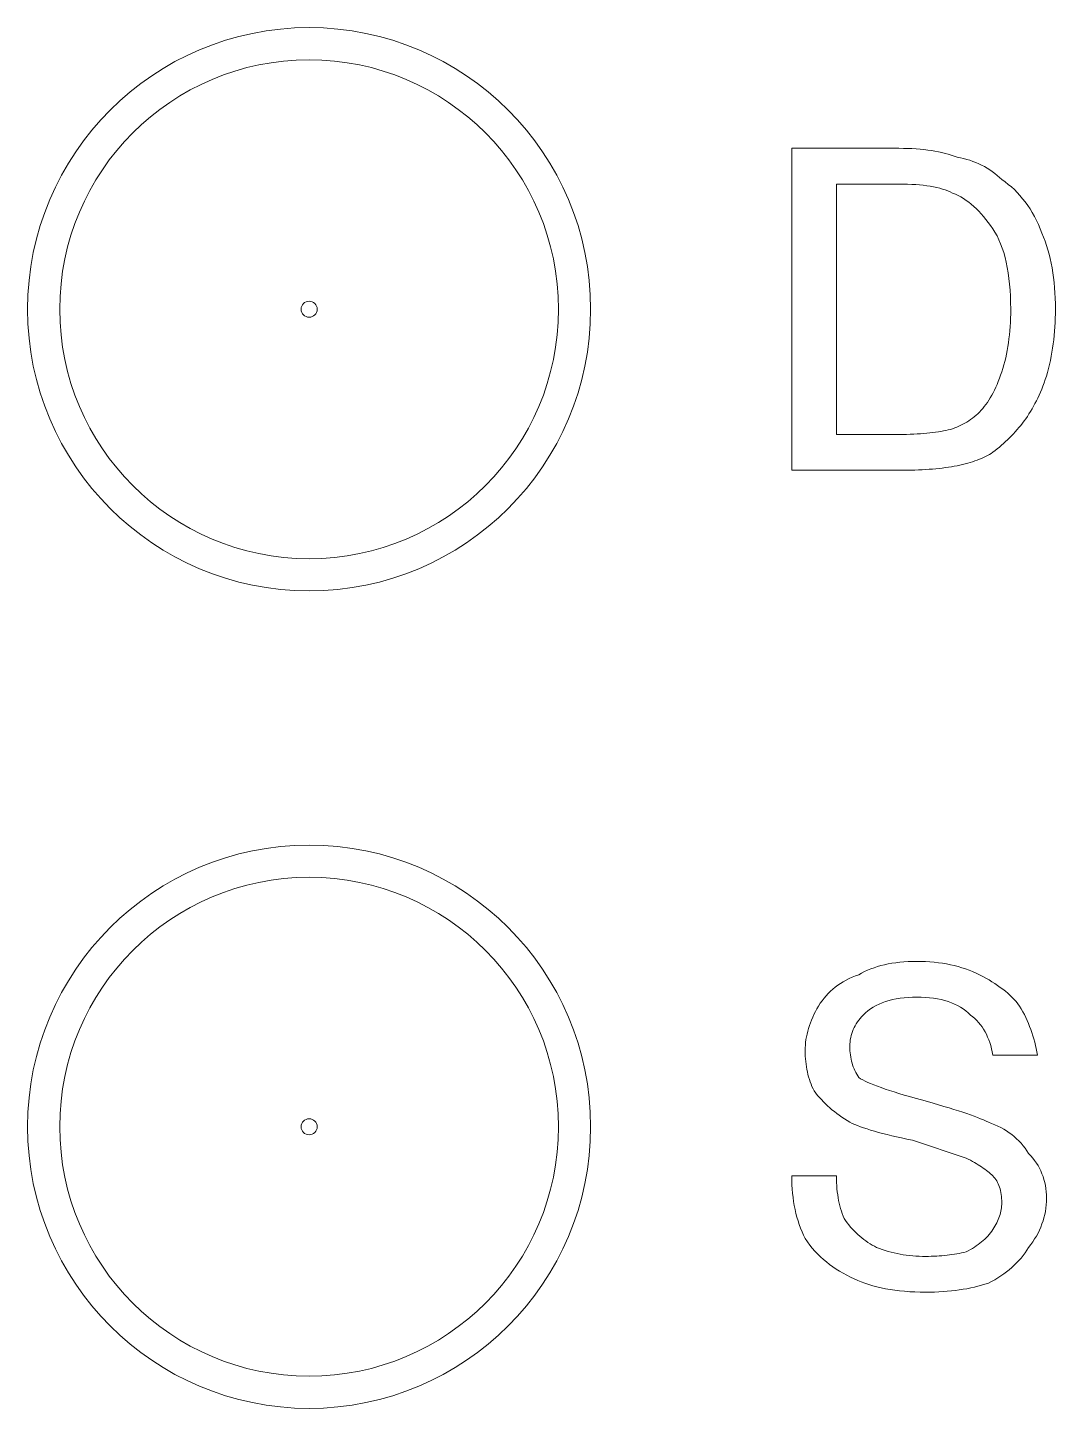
# Model space of a CAD drawing. Extents: x -194 to 239, y -574 to -265.
# Drawn here: x -101.894 to -99.873, y -315.146 to -312.433 of the extents above; entities that cross this region are included whole.
import ezdxf

# ---------------------------------------------------------------- set-up
doc = ezdxf.new("R2010")
doc.units = 0
doc.header["$LTSCALE"] = 0.5
doc.layers.add('TANGENT EDGES', color=7, linetype='CONTINUOUS', lineweight=0)
doc.layers.add('VISIBLE', color=7, linetype='CONTINUOUS', lineweight=0)

msp = doc.modelspace()

# ---------------------------------------------------------------- linework, layer by layer
at = {"layer": 'TANGENT EDGES', "color": 7, "lineweight": 5}
for centre in [(-101.34021, -312.98604), (-101.34021, -314.59259)]:
    msp.add_circle(centre, 0.01581, dxfattribs=at)
at = {"layer": 'VISIBLE', "color": 7, "lineweight": 5}
for p, q in [((-100.39146, -312.66978), (-100.18062, -312.66978)), ((-100.39146, -313.30229), (-100.39146, -312.66978)), ((-100.18062, -312.66978), (-100.17194, -312.66985)), ((-100.17194, -312.66985), (-100.16347, -312.67006)), ((-100.16347, -312.67006), (-100.1552, -312.6704)), ((-100.1552, -312.6704), (-100.14713, -312.67088)), ((-100.14713, -312.67088), (-100.13927, -312.6715)), ((-100.13927, -312.6715), (-100.13162, -312.67226)), ((-100.13162, -312.67226), (-100.12418, -312.67315)), ((-100.12418, -312.67315), (-100.11694, -312.67418)), ((-100.11694, -312.67418), (-100.1099, -312.67534)), ((-100.1099, -312.67534), (-100.10307, -312.67665)), ((-100.10307, -312.67665), (-100.09645, -312.67809)), ((-100.09645, -312.67809), (-100.09003, -312.67967)), ((-100.09003, -312.67967), (-100.08382, -312.68138)), ((-100.08382, -312.68138), (-100.07782, -312.68324)), ((-100.07782, -312.68324), (-100.07202, -312.68523)), ((-100.07202, -312.68523), (-100.06642, -312.68735)), ((-100.06642, -312.68735), (-100.0599, -312.68855)), ((-100.0599, -312.68855), (-100.05352, -312.68996)), ((-100.05352, -312.68996), (-100.04727, -312.69157)), ((-100.04727, -312.69157), (-100.04117, -312.69339)), ((-100.04117, -312.69339), (-100.0352, -312.69542)), ((-100.0352, -312.69542), (-100.02936, -312.69765)), ((-100.02936, -312.69765), (-100.02367, -312.70008)), ((-100.02367, -312.70008), (-100.01811, -312.70273)), ((-100.01811, -312.70273), (-100.01268, -312.70558)), ((-100.01268, -312.70558), (-100.0074, -312.70863)), ((-100.0074, -312.70863), (-100.00225, -312.71189)), ((-100.00225, -312.71189), (-99.99724, -312.71536)), ((-99.99724, -312.71536), (-99.99237, -312.71903)), ((-99.99237, -312.71903), (-99.98763, -312.7229)), ((-99.98763, -312.7229), (-99.98304, -312.72699)), ((-100.18062, -312.74006), (-100.30361, -312.74006)), ((-100.30361, -312.74006), (-100.30361, -313.23201)), ((-100.17198, -312.74013), (-100.18062, -312.74006)), ((-100.1636, -312.74034), (-100.17198, -312.74013)), ((-100.15551, -312.74068), (-100.1636, -312.74034)), ((-100.14768, -312.74116), (-100.15551, -312.74068)), ((-100.14013, -312.74178), (-100.14768, -312.74116)), ((-100.13286, -312.74253), (-100.14013, -312.74178)), ((-100.12586, -312.74343), (-100.13286, -312.74253)), ((-100.11913, -312.74445), (-100.12586, -312.74343)), ((-100.11268, -312.74562), (-100.11913, -312.74445)), ((-100.1065, -312.74693), (-100.11268, -312.74562)), ((-100.1006, -312.74837), (-100.1065, -312.74693)), ((-100.09497, -312.74995), (-100.1006, -312.74837)), ((-100.08962, -312.75166), (-100.09497, -312.74995)), ((-99.98304, -312.72699), (-99.97858, -312.73128)), ((-99.97858, -312.73128), (-99.97209, -312.73581)), ((-99.97209, -312.73581), (-99.96581, -312.74061)), ((-99.96581, -312.74061), (-99.95974, -312.74569)), ((-99.95974, -312.74569), (-99.95387, -312.75104)), ((-100.08454, -312.75351), (-100.08962, -312.75166)), ((-100.07974, -312.7555), (-100.08454, -312.75351)), ((-100.07521, -312.75763), (-100.07974, -312.7555)), ((-100.06975, -312.75997), (-100.07521, -312.75763)), ((-100.06436, -312.76257), (-100.06975, -312.75997)), ((-100.05905, -312.76546), (-100.06436, -312.76257)), ((-100.05379, -312.76861), (-100.05905, -312.76546)), ((-100.04861, -312.77204), (-100.05379, -312.76861)), ((-100.0435, -312.77575), (-100.04861, -312.77204)), ((-100.03846, -312.77973), (-100.0435, -312.77575)), ((-99.95387, -312.75104), (-99.94821, -312.75667)), ((-99.94821, -312.75667), (-99.94275, -312.76257)), ((-99.94275, -312.76257), (-99.9375, -312.76875)), ((-99.9375, -312.76875), (-99.93246, -312.7752)), ((-99.93246, -312.7752), (-99.92762, -312.78193)), ((-100.03348, -312.78399), (-100.03846, -312.77973)), ((-100.02857, -312.78852), (-100.03348, -312.78399)), ((-100.02373, -312.79332), (-100.02857, -312.78852)), ((-100.01896, -312.7984), (-100.02373, -312.79332)), ((-100.01426, -312.80375), (-100.01896, -312.7984)), ((-100.00963, -312.80938), (-100.01426, -312.80375)), ((-99.92762, -312.78193), (-99.92298, -312.78893)), ((-99.92298, -312.78893), (-99.91856, -312.7962)), ((-99.91856, -312.7962), (-99.91434, -312.80375)), ((-99.91434, -312.80375), (-99.91032, -312.81158)), ((-100.00507, -312.81528), (-100.00963, -312.80938)), ((-100.00057, -312.82146), (-100.00507, -312.81528)), ((-99.99614, -312.82791), (-100.00057, -312.82146)), ((-99.99189, -312.8347), (-99.99614, -312.82791)), ((-99.91032, -312.81158), (-99.90651, -312.81967)), ((-99.90651, -312.81967), (-99.90291, -312.82805)), ((-99.90291, -312.82805), (-99.89951, -312.83669)), ((-99.98791, -312.84191), (-99.99189, -312.8347)), ((-99.9842, -312.84953), (-99.98791, -312.84191)), ((-99.98077, -312.85756), (-99.9842, -312.84953)), ((-99.97761, -312.866), (-99.98077, -312.85756)), ((-99.89951, -312.83669), (-99.89632, -312.84448)), ((-99.89632, -312.84448), (-99.89334, -312.85248)), ((-99.89334, -312.85248), (-99.89056, -312.86068)), ((-99.97473, -312.87485), (-99.97761, -312.866)), ((-99.97212, -312.88412), (-99.97473, -312.87485)), ((-99.96979, -312.8938), (-99.97212, -312.88412)), ((-99.89056, -312.86068), (-99.88798, -312.86909)), ((-99.88798, -312.86909), (-99.88561, -312.8777)), ((-99.88561, -312.8777), (-99.88345, -312.88652)), ((-99.88345, -312.88652), (-99.8815, -312.89555)), ((-99.96773, -312.90388), (-99.96979, -312.8938)), ((-99.96595, -312.91439), (-99.96773, -312.90388)), ((-99.8815, -312.89555), (-99.87975, -312.90478)), ((-99.87975, -312.90478), (-99.8782, -312.91421)), ((-99.96444, -312.9253), (-99.96595, -312.91439)), ((-99.9632, -312.93662), (-99.96444, -312.9253)), ((-99.96224, -312.94836), (-99.9632, -312.93662)), ((-99.8782, -312.91421), (-99.87686, -312.92386)), ((-99.87686, -312.92386), (-99.87573, -312.9337)), ((-99.87573, -312.9337), (-99.87481, -312.94376)), ((-99.96155, -312.96051), (-99.96224, -312.94836)), ((-99.96114, -312.97306), (-99.96155, -312.96051)), ((-99.87481, -312.94376), (-99.87408, -312.95402)), ((-99.87408, -312.95402), (-99.87357, -312.96449)), ((-99.87357, -312.96449), (-99.87326, -312.97516)), ((-99.96128, -313.00333), (-99.96107, -312.99475)), ((-99.96101, -312.98604), (-99.96114, -312.97306)), ((-99.96107, -312.99475), (-99.96101, -312.98604)), ((-99.87323, -312.99479), (-99.87343, -313.00347)), ((-99.87326, -312.97516), (-99.87316, -312.98604)), ((-99.87316, -312.98604), (-99.87323, -312.99479)), ((-99.96272, -313.02824), (-99.9621, -313.02008)), ((-99.9621, -313.02008), (-99.96162, -313.01177)), ((-99.96162, -313.01177), (-99.96128, -313.00333)), ((-99.87426, -313.02063), (-99.87487, -313.0291)), ((-99.87378, -313.01208), (-99.87426, -313.02063)), ((-99.87343, -313.00347), (-99.87378, -313.01208)), ((-99.9654, -313.05192), (-99.96437, -313.04417)), ((-99.96437, -313.04417), (-99.96348, -313.03627)), ((-99.96348, -313.03627), (-99.96272, -313.02824)), ((-99.87652, -313.04585), (-99.87755, -313.05412)), ((-99.87563, -313.03751), (-99.87652, -313.04585)), ((-99.87487, -313.0291), (-99.87563, -313.03751)), ((-99.97089, -313.08157), (-99.96931, -313.07436)), ((-99.96931, -313.07436), (-99.96787, -313.06702)), ((-99.96787, -313.06702), (-99.96656, -313.05954)), ((-99.96656, -313.05954), (-99.9654, -313.05192)), ((-99.88002, -313.07045), (-99.88146, -313.07852)), ((-99.87872, -313.06232), (-99.88002, -313.07045)), ((-99.87755, -313.05412), (-99.87872, -313.06232)), ((-99.97858, -313.10902), (-99.97645, -313.10237)), ((-99.97645, -313.10237), (-99.97446, -313.09557)), ((-99.97446, -313.09557), (-99.9726, -313.08864)), ((-99.9726, -313.08864), (-99.97089, -313.08157)), ((-99.88661, -313.1023), (-99.8886, -313.11009)), ((-99.88476, -313.09444), (-99.88661, -313.1023)), ((-99.88304, -313.08651), (-99.88476, -313.09444)), ((-99.88146, -313.07852), (-99.88304, -313.08651)), ((-99.98791, -313.13373), (-99.98547, -313.12786)), ((-99.98547, -313.12786), (-99.9831, -313.12179)), ((-99.9831, -313.12179), (-99.98081, -313.11551)), ((-99.98081, -313.11551), (-99.97858, -313.10902)), ((-99.89526, -313.13071), (-99.89763, -313.13696)), ((-99.89296, -313.12433), (-99.89526, -313.13071)), ((-99.89073, -313.11781), (-99.89296, -313.12433)), ((-99.8886, -313.11009), (-99.89073, -313.11781)), ((-100.00112, -313.15998), (-99.99834, -313.15514)), ((-99.99834, -313.15514), (-99.99563, -313.1501)), ((-99.99563, -313.1501), (-99.99299, -313.14485)), ((-99.99299, -313.14485), (-99.99041, -313.13939)), ((-99.99041, -313.13939), (-99.98791, -313.13373)), ((-99.90514, -313.15487), (-99.90778, -313.16056)), ((-99.90257, -313.14903), (-99.90514, -313.15487)), ((-99.90006, -313.14306), (-99.90257, -313.14903)), ((-99.89763, -313.13696), (-99.90006, -313.14306)), ((-100.0225, -313.18809), (-100.01924, -313.18469)), ((-100.01924, -313.18469), (-100.01605, -313.18109)), ((-100.01605, -313.18109), (-100.01293, -313.17728)), ((-100.01293, -313.17728), (-100.00987, -313.17326)), ((-100.00987, -313.17326), (-100.00689, -313.16904)), ((-100.00689, -313.16904), (-100.00397, -313.16461)), ((-100.00397, -313.16461), (-100.00112, -313.15998)), ((-99.91904, -313.18198), (-99.92202, -313.18699)), ((-99.91612, -313.17683), (-99.91904, -313.18198)), ((-99.91327, -313.17155), (-99.91612, -313.17683)), ((-99.91049, -313.16612), (-99.91327, -313.17155)), ((-99.90778, -313.16056), (-99.91049, -313.16612)), ((-100.05887, -313.21417), (-100.05493, -313.21217)), ((-100.05493, -313.21217), (-100.05105, -313.21005)), ((-100.05105, -313.21005), (-100.04724, -313.20778)), ((-100.04724, -313.20778), (-100.0435, -313.20538)), ((-100.0435, -313.20538), (-100.03983, -313.20284)), ((-100.03983, -313.20284), (-100.03623, -313.20016)), ((-100.03623, -313.20016), (-100.03269, -313.19735)), ((-100.03269, -313.19735), (-100.02922, -313.1944)), ((-100.02922, -313.1944), (-100.02583, -313.19131)), ((-100.02583, -313.19131), (-100.0225, -313.18809)), ((-99.93798, -313.21001), (-99.94138, -313.2143)), ((-99.93465, -313.20566), (-99.93798, -313.21001)), ((-99.93139, -313.20119), (-99.93465, -313.20566)), ((-99.9282, -313.1966), (-99.93139, -313.20119)), ((-99.92508, -313.19186), (-99.9282, -313.1966)), ((-99.92202, -313.18699), (-99.92508, -313.19186)), ((-100.30361, -313.23201), (-100.18062, -313.23201)), ((-100.18062, -313.23201), (-100.17304, -313.23197)), ((-100.17304, -313.23197), (-100.16566, -313.23187)), ((-100.16566, -313.23187), (-100.15849, -313.2317)), ((-100.15849, -313.2317), (-100.15153, -313.23146)), ((-100.15153, -313.23146), (-100.14477, -313.23115)), ((-100.14477, -313.23115), (-100.13821, -313.23077)), ((-100.13821, -313.23077), (-100.13186, -313.23033)), ((-100.13186, -313.23033), (-100.12572, -313.22981)), ((-100.12572, -313.22981), (-100.11978, -313.22923)), ((-100.11978, -313.22923), (-100.11405, -313.22858)), ((-100.11405, -313.22858), (-100.10853, -313.22786)), ((-100.10853, -313.22786), (-100.10321, -313.22707)), ((-100.10321, -313.22707), (-100.0981, -313.22621)), ((-100.0981, -313.22621), (-100.09319, -313.22528)), ((-100.09319, -313.22528), (-100.08849, -313.22429)), ((-100.08849, -313.22429), (-100.08399, -313.22322)), ((-100.08399, -313.22322), (-100.07963, -313.22206)), ((-100.07963, -313.22206), (-100.07534, -313.22075)), ((-100.07534, -313.22075), (-100.07112, -313.21931)), ((-100.07112, -313.21931), (-100.06697, -313.21773)), ((-100.06697, -313.21773), (-100.06289, -313.21602)), ((-100.06289, -313.21602), (-100.05887, -313.21417)), ((-99.9632, -313.2386), (-99.96708, -313.24241)), ((-99.95939, -313.23472), (-99.9632, -313.2386)), ((-99.95565, -313.23077), (-99.95939, -313.23472)), ((-99.95198, -313.22676), (-99.95565, -313.23077)), ((-99.94838, -313.22268), (-99.95198, -313.22676)), ((-99.94484, -313.21852), (-99.94838, -313.22268)), ((-99.94138, -313.2143), (-99.94484, -313.21852)), ((-99.99179, -313.26382), (-99.99614, -313.26715)), ((-99.9875, -313.26042), (-99.99179, -313.26382)), ((-99.98328, -313.25696), (-99.9875, -313.26042)), ((-99.97912, -313.25342), (-99.98328, -313.25696)), ((-99.97504, -313.24982), (-99.97912, -313.25342)), ((-99.97103, -313.24615), (-99.97504, -313.24982)), ((-99.96708, -313.24241), (-99.97103, -313.24615)), ((-100.06642, -313.2935), (-100.07198, -313.29457)), ((-100.061, -313.29237), (-100.06642, -313.2935)), ((-100.05572, -313.29117), (-100.061, -313.29237)), ((-100.05057, -313.2899), (-100.05572, -313.29117)), ((-100.04556, -313.28856), (-100.05057, -313.2899)), ((-100.04069, -313.28715), (-100.04556, -313.28856)), ((-100.03595, -313.28568), (-100.04069, -313.28715)), ((-100.03135, -313.28413), (-100.03595, -313.28568)), ((-100.02689, -313.28252), (-100.03135, -313.28413)), ((-100.02257, -313.28084), (-100.02689, -313.28252)), ((-100.01838, -313.27909), (-100.02257, -313.28084)), ((-100.01433, -313.27727), (-100.01838, -313.27909)), ((-100.01042, -313.27538), (-100.01433, -313.27727)), ((-100.00665, -313.27343), (-100.01042, -313.27538)), ((-100.00301, -313.2714), (-100.00665, -313.27343)), ((-99.99951, -313.26931), (-100.00301, -313.2714)), ((-99.99614, -313.26715), (-99.99951, -313.26931)), ((-100.17184, -313.30229), (-100.39146, -313.30229)), ((-100.16422, -313.30225), (-100.17184, -313.30229)), ((-100.15674, -313.30215), (-100.16422, -313.30225)), ((-100.1494, -313.30198), (-100.15674, -313.30215)), ((-100.14219, -313.30174), (-100.1494, -313.30198)), ((-100.13512, -313.30143), (-100.14219, -313.30174)), ((-100.12819, -313.30105), (-100.13512, -313.30143)), ((-100.1214, -313.30061), (-100.12819, -313.30105)), ((-100.11474, -313.30009), (-100.1214, -313.30061)), ((-100.10822, -313.29951), (-100.11474, -313.30009)), ((-100.10184, -313.29886), (-100.10822, -313.29951)), ((-100.09559, -313.29814), (-100.10184, -313.29886)), ((-100.08948, -313.29735), (-100.09559, -313.29814)), ((-100.08351, -313.29649), (-100.08948, -313.29735)), ((-100.07768, -313.29556), (-100.08351, -313.29649)), ((-100.07198, -313.29457), (-100.07768, -313.29556)), ((-100.19449, -314.27126), (-100.18684, -314.27013)), ((-100.18684, -314.27013), (-100.17898, -314.2692)), ((-100.17898, -314.2692), (-100.17091, -314.26848)), ((-100.17091, -314.26848), (-100.16264, -314.26797)), ((-100.16264, -314.26797), (-100.15417, -314.26766)), ((-100.15417, -314.26766), (-100.14549, -314.26756)), ((-100.14549, -314.26756), (-100.13677, -314.26766)), ((-100.13677, -314.26766), (-100.12819, -314.26797)), ((-100.12819, -314.26797), (-100.11975, -314.26848)), ((-100.11975, -314.26848), (-100.11144, -314.2692)), ((-100.11144, -314.2692), (-100.10328, -314.27013)), ((-100.10328, -314.27013), (-100.09525, -314.27126)), ((-100.27245, -314.29872), (-100.26617, -314.29621)), ((-100.26617, -314.29621), (-100.25969, -314.29391)), ((-100.25969, -314.29391), (-100.25409, -314.29072)), ((-100.25409, -314.29072), (-100.2483, -314.28774)), ((-100.2483, -314.28774), (-100.24229, -314.28496)), ((-100.24229, -314.28496), (-100.23608, -314.28238)), ((-100.23608, -314.28238), (-100.22966, -314.28001)), ((-100.22966, -314.28001), (-100.22304, -314.27785)), ((-100.22304, -314.27785), (-100.21621, -314.2759)), ((-100.21621, -314.2759), (-100.20918, -314.27415)), ((-100.20918, -314.27415), (-100.20193, -314.2726)), ((-100.20193, -314.2726), (-100.19449, -314.27126)), ((-100.09525, -314.27126), (-100.08736, -314.2726)), ((-100.08736, -314.2726), (-100.0796, -314.27415)), ((-100.0796, -314.27415), (-100.07198, -314.2759)), ((-100.07198, -314.2759), (-100.0645, -314.27785)), ((-100.0645, -314.27785), (-100.05716, -314.28001)), ((-100.05716, -314.28001), (-100.04995, -314.28238)), ((-100.04995, -314.28238), (-100.04288, -314.28496)), ((-100.04288, -314.28496), (-100.03595, -314.28774)), ((-100.03595, -314.28774), (-100.02916, -314.29072)), ((-100.02916, -314.29072), (-100.0225, -314.29391)), ((-100.0225, -314.29391), (-100.01601, -314.29724)), ((-100.01601, -314.29724), (-100.00973, -314.30064)), ((-100.31528, -314.32617), (-100.31065, -314.32202)), ((-100.31065, -314.32202), (-100.30581, -314.31807)), ((-100.30581, -314.31807), (-100.30076, -314.31433)), ((-100.30076, -314.31433), (-100.29551, -314.3108)), ((-100.29551, -314.3108), (-100.29006, -314.30747)), ((-100.29006, -314.30747), (-100.28439, -314.30434)), ((-100.28439, -314.30434), (-100.27853, -314.30143)), ((-100.27853, -314.30143), (-100.27245, -314.29872)), ((-100.00973, -314.30064), (-100.00366, -314.3041)), ((-100.00366, -314.3041), (-99.99779, -314.30764)), ((-99.99779, -314.30764), (-99.99213, -314.31124)), ((-99.99213, -314.31124), (-99.98667, -314.31491)), ((-99.98667, -314.31491), (-99.98142, -314.31865)), ((-99.98142, -314.31865), (-99.97638, -314.32246)), ((-99.97638, -314.32246), (-99.97154, -314.32634)), ((-100.33875, -314.35541), (-100.33535, -314.35002)), ((-100.33535, -314.35002), (-100.33175, -314.34484)), ((-100.33175, -314.34484), (-100.32794, -314.33986)), ((-100.32794, -314.33986), (-100.32393, -314.33509)), ((-100.32393, -314.33509), (-100.31971, -314.33053)), ((-100.31971, -314.33053), (-100.31528, -314.32617)), ((-100.21961, -314.35156), (-100.22551, -314.35444)), ((-100.21343, -314.34895), (-100.21961, -314.35156)), ((-100.20698, -314.34662), (-100.21343, -314.34895)), ((-100.20025, -314.34456), (-100.20698, -314.34662)), ((-100.19325, -314.34278), (-100.20025, -314.34456)), ((-100.18598, -314.34127), (-100.19325, -314.34278)), ((-100.17843, -314.34003), (-100.18598, -314.34127)), ((-100.1706, -314.33907), (-100.17843, -314.34003)), ((-100.16251, -314.33838), (-100.1706, -314.33907)), ((-100.15413, -314.33797), (-100.16251, -314.33838)), ((-100.14549, -314.33784), (-100.15413, -314.33797)), ((-100.13684, -314.33797), (-100.14549, -314.33784)), ((-100.12847, -314.33838), (-100.13684, -314.33797)), ((-100.12037, -314.33907), (-100.12847, -314.33838)), ((-100.11254, -314.34003), (-100.12037, -314.33907)), ((-100.10499, -314.34127), (-100.11254, -314.34003)), ((-100.09772, -314.34278), (-100.10499, -314.34127)), ((-100.09072, -314.34456), (-100.09772, -314.34278)), ((-100.08399, -314.34662), (-100.09072, -314.34456)), ((-100.07754, -314.34895), (-100.08399, -314.34662)), ((-100.07136, -314.35156), (-100.07754, -314.34895)), ((-100.06546, -314.35444), (-100.07136, -314.35156)), ((-99.97154, -314.32634), (-99.96691, -314.33029)), ((-99.96691, -314.33029), (-99.96248, -314.3343)), ((-99.96248, -314.3343), (-99.95826, -314.33838)), ((-99.95826, -314.33838), (-99.95425, -314.34254)), ((-99.95425, -314.34254), (-99.95044, -314.34676)), ((-99.95044, -314.34676), (-99.94683, -314.35105)), ((-99.94683, -314.35105), (-99.94344, -314.35541)), ((-100.35265, -314.38286), (-100.35028, -314.37737)), ((-100.35028, -314.37737), (-100.34771, -314.37188)), ((-100.34771, -314.37188), (-100.34493, -314.36639)), ((-100.34493, -314.36639), (-100.34194, -314.3609)), ((-100.34194, -314.3609), (-100.33875, -314.35541)), ((-100.25409, -314.3763), (-100.25708, -314.3797)), ((-100.2509, -314.37297), (-100.25409, -314.3763)), ((-100.24637, -314.36872), (-100.2509, -314.37297)), ((-100.24157, -314.36474), (-100.24637, -314.36872)), ((-100.23649, -314.36103), (-100.24157, -314.36474)), ((-100.23114, -314.3576), (-100.23649, -314.36103)), ((-100.22551, -314.35444), (-100.23114, -314.3576)), ((-100.05983, -314.3576), (-100.06546, -314.35444)), ((-100.05448, -314.36103), (-100.05983, -314.3576)), ((-100.0494, -314.36474), (-100.05448, -314.36103)), ((-100.0446, -314.36872), (-100.0494, -314.36474)), ((-100.04007, -314.37297), (-100.0446, -314.36872)), ((-100.03578, -314.37637), (-100.04007, -314.37297)), ((-100.0317, -314.37998), (-100.03578, -314.37637)), ((-99.94344, -314.35541), (-99.94021, -314.36093)), ((-99.94021, -314.36093), (-99.93712, -314.36652)), ((-99.93712, -314.36652), (-99.93417, -314.37219)), ((-99.93417, -314.37219), (-99.93136, -314.37792)), ((-99.93136, -314.37792), (-99.92868, -314.38372)), ((-100.3614, -314.41031), (-100.36006, -314.40482)), ((-100.36006, -314.40482), (-100.35852, -314.39933)), ((-100.35852, -314.39933), (-100.35677, -314.39384)), ((-100.35677, -314.39384), (-100.35481, -314.38835)), ((-100.35481, -314.38835), (-100.35265, -314.38286)), ((-100.27221, -314.4054), (-100.27355, -314.40935)), ((-100.27067, -314.40153), (-100.27221, -314.4054)), ((-100.26892, -314.39772), (-100.27067, -314.40153)), ((-100.26696, -314.39398), (-100.26892, -314.39772)), ((-100.2648, -314.3903), (-100.26696, -314.39398)), ((-100.26243, -314.3867), (-100.2648, -314.3903)), ((-100.25986, -314.38317), (-100.26243, -314.3867)), ((-100.25708, -314.3797), (-100.25986, -314.38317)), ((-100.02782, -314.38378), (-100.0317, -314.37998)), ((-100.02415, -314.3878), (-100.02782, -314.38378)), ((-100.02068, -314.39202), (-100.02415, -314.3878)), ((-100.01742, -314.39645), (-100.02068, -314.39202)), ((-100.01437, -314.40108), (-100.01742, -314.39645)), ((-100.01152, -314.40592), (-100.01437, -314.40108)), ((-100.00888, -314.41096), (-100.01152, -314.40592)), ((-99.92868, -314.38372), (-99.92614, -314.38958)), ((-99.92614, -314.38958), (-99.92374, -314.39552)), ((-99.92374, -314.39552), (-99.92147, -314.40153)), ((-99.92147, -314.40153), (-99.91935, -314.4076)), ((-100.365, -314.43776), (-100.36469, -314.43227)), ((-100.36469, -314.43227), (-100.36418, -314.42678)), ((-100.36418, -314.42678), (-100.36346, -314.42129)), ((-100.36346, -314.42129), (-100.36253, -314.4158)), ((-100.36253, -314.4158), (-100.3614, -314.41031)), ((-100.27715, -314.43011), (-100.27726, -314.43447)), ((-100.27685, -314.42582), (-100.27715, -314.43011)), ((-100.27633, -314.4216), (-100.27685, -314.42582)), ((-100.27561, -314.41745), (-100.27633, -314.4216)), ((-100.27468, -314.41336), (-100.27561, -314.41745)), ((-100.27355, -314.40935), (-100.27468, -314.41336)), ((-100.00644, -314.41621), (-100.00888, -314.41096)), ((-100.00421, -314.42167), (-100.00644, -314.41621)), ((-100.00218, -314.42733), (-100.00421, -314.42167)), ((-100.00037, -314.4332), (-100.00218, -314.42733)), ((-99.99875, -314.43927), (-100.00037, -314.4332)), ((-99.91935, -314.4076), (-99.91736, -314.41374)), ((-99.91736, -314.41374), (-99.9155, -314.41995)), ((-99.9155, -314.41995), (-99.91379, -314.42623)), ((-99.91379, -314.42623), (-99.91221, -314.43258)), ((-99.91221, -314.43258), (-99.91077, -314.439)), ((-100.36511, -314.44325), (-100.365, -314.43776)), ((-100.36504, -314.44871), (-100.36511, -314.44325)), ((-100.36483, -314.4541), (-100.36504, -314.44871)), ((-100.36449, -314.45942), (-100.36483, -314.4541)), ((-100.36401, -314.46467), (-100.36449, -314.45942)), ((-100.27726, -314.43447), (-100.27719, -314.43883)), ((-100.27719, -314.43883), (-100.27698, -314.44312)), ((-100.27698, -314.44312), (-100.27664, -314.44734)), ((-100.27664, -314.44734), (-100.27616, -314.45149)), ((-100.27616, -314.45149), (-100.27554, -314.45557)), ((-100.27554, -314.45557), (-100.27479, -314.45959)), ((-100.27479, -314.45959), (-100.27389, -314.46353)), ((-99.99735, -314.44555), (-99.99875, -314.43927)), ((-99.99614, -314.45204), (-99.99735, -314.44555)), ((-99.9083, -314.45204), (-99.99614, -314.45204)), ((-99.91077, -314.439), (-99.90946, -314.44548)), ((-99.90946, -314.44548), (-99.9083, -314.45204)), ((-100.36339, -314.46985), (-100.36401, -314.46467)), ((-100.36263, -314.47496), (-100.36339, -314.46985)), ((-100.36174, -314.48), (-100.36263, -314.47496)), ((-100.36071, -314.48498), (-100.36174, -314.48)), ((-100.35955, -314.48989), (-100.36071, -314.48498)), ((-100.27389, -314.46353), (-100.27286, -314.46741)), ((-100.27286, -314.46741), (-100.2717, -314.47122)), ((-100.2717, -314.47122), (-100.27039, -314.47496)), ((-100.27039, -314.47496), (-100.26895, -314.47863)), ((-100.26895, -314.47863), (-100.26737, -314.48224)), ((-100.26737, -314.48224), (-100.26566, -314.48577)), ((-100.26566, -314.48577), (-100.26381, -314.48924)), ((-100.35824, -314.49473), (-100.35955, -314.48989)), ((-100.3568, -314.4995), (-100.35824, -314.49473)), ((-100.35522, -314.5042), (-100.3568, -314.4995)), ((-100.35351, -314.50883), (-100.35522, -314.5042)), ((-100.35165, -314.51339), (-100.35351, -314.50883)), ((-100.34966, -314.51789), (-100.35165, -314.51339)), ((-100.26381, -314.48924), (-100.26182, -314.49263)), ((-100.26182, -314.49263), (-100.25969, -314.49596)), ((-100.25969, -314.49596), (-100.25612, -314.49819)), ((-100.25612, -314.49819), (-100.252, -314.50049)), ((-100.252, -314.50049), (-100.24733, -314.50286)), ((-100.24733, -314.50286), (-100.24212, -314.5053)), ((-100.24212, -314.5053), (-100.23635, -314.5078)), ((-100.23635, -314.5078), (-100.23004, -314.51037)), ((-100.23004, -314.51037), (-100.22318, -314.51302)), ((-100.22318, -314.51302), (-100.21576, -314.51573)), ((-100.34754, -314.52232), (-100.34966, -314.51789)), ((-100.34417, -314.52667), (-100.34754, -314.52232)), ((-100.34067, -314.53096), (-100.34417, -314.52667)), ((-100.33703, -314.53518), (-100.34067, -314.53096)), ((-100.33326, -314.53934), (-100.33703, -314.53518)), ((-100.32935, -314.54342), (-100.33326, -314.53934)), ((-100.21576, -314.51573), (-100.2078, -314.51851)), ((-100.2078, -314.51851), (-100.19929, -314.52135)), ((-100.19929, -314.52135), (-100.19023, -314.52427)), ((-100.19023, -314.52427), (-100.18062, -314.52726)), ((-100.18062, -314.52726), (-100.17047, -314.53031)), ((-100.17047, -314.53031), (-100.15976, -314.53343)), ((-100.15976, -314.53343), (-100.14851, -314.53663)), ((-100.14851, -314.53663), (-100.1367, -314.53989)), ((-100.1367, -314.53989), (-100.12486, -314.54315)), ((-100.3253, -314.54743), (-100.32935, -314.54342)), ((-100.32111, -314.55138), (-100.3253, -314.54743)), ((-100.31679, -314.55526), (-100.32111, -314.55138)), ((-100.31233, -314.55907), (-100.31679, -314.55526)), ((-100.30773, -314.56281), (-100.31233, -314.55907)), ((-100.30299, -314.56648), (-100.30773, -314.56281)), ((-100.29812, -314.57008), (-100.30299, -314.56648)), ((-100.12486, -314.54315), (-100.1135, -314.54634)), ((-100.1135, -314.54634), (-100.10263, -314.54946)), ((-100.10263, -314.54946), (-100.09223, -314.55251)), ((-100.09223, -314.55251), (-100.08231, -314.5555)), ((-100.08231, -314.5555), (-100.07287, -314.55842)), ((-100.07287, -314.55842), (-100.06392, -314.56126)), ((-100.06392, -314.56126), (-100.05544, -314.56404)), ((-100.05544, -314.56404), (-100.04745, -314.56675)), ((-100.04745, -314.56675), (-100.03993, -314.5694)), ((-100.29311, -314.57362), (-100.29812, -314.57008)), ((-100.28796, -314.57708), (-100.29311, -314.57362)), ((-100.28268, -314.58048), (-100.28796, -314.57708)), ((-100.27726, -314.58381), (-100.28268, -314.58048)), ((-100.27266, -314.58601), (-100.27726, -314.58381)), ((-100.26765, -314.5882), (-100.27266, -314.58601)), ((-100.26223, -314.5904), (-100.26765, -314.5882)), ((-100.25639, -314.59259), (-100.26223, -314.5904)), ((-100.25015, -314.59479), (-100.25639, -314.59259)), ((-100.24349, -314.59699), (-100.25015, -314.59479)), ((-100.03993, -314.5694), (-100.0329, -314.57197)), ((-100.0329, -314.57197), (-100.02634, -314.57448)), ((-100.02634, -314.57448), (-100.02027, -314.57691)), ((-100.02027, -314.57691), (-100.01468, -314.57928)), ((-100.01468, -314.57928), (-100.00956, -314.58158)), ((-100.00956, -314.58158), (-100.00493, -314.58381)), ((-100.00493, -314.58381), (-99.99844, -314.58611)), ((-99.99844, -314.58611), (-99.99216, -314.58861)), ((-99.99216, -314.58861), (-99.98609, -314.59132)), ((-99.98609, -314.59132), (-99.98022, -314.59424)), ((-99.98022, -314.59424), (-99.97456, -314.59736)), ((-100.23642, -314.59918), (-100.24349, -314.59699)), ((-100.22894, -314.60138), (-100.23642, -314.59918)), ((-100.22105, -314.60357), (-100.22894, -314.60138)), ((-100.21274, -314.60577), (-100.22105, -314.60357)), ((-100.20403, -314.60797), (-100.21274, -314.60577)), ((-100.1949, -314.61016), (-100.20403, -314.60797)), ((-100.18536, -314.61236), (-100.1949, -314.61016)), ((-100.17541, -314.61456), (-100.18536, -314.61236)), ((-100.16505, -314.61675), (-100.17541, -314.61456)), ((-100.15427, -314.61895), (-100.16505, -314.61675)), ((-100.04885, -314.65409), (-100.15427, -314.61895)), ((-99.97456, -314.59736), (-99.9691, -314.60069)), ((-99.9691, -314.60069), (-99.96385, -314.60423)), ((-99.96385, -314.60423), (-99.95881, -314.60797)), ((-99.95881, -314.60797), (-99.95397, -314.61191)), ((-99.95397, -314.61191), (-99.94934, -314.61607)), ((-99.94934, -314.61607), (-99.94491, -314.62042)), ((-99.94491, -314.62042), (-99.94069, -314.62499)), ((-99.94069, -314.62499), (-99.93668, -314.62976)), ((-99.93668, -314.62976), (-99.93287, -314.63473)), ((-99.93287, -314.63473), (-99.92926, -314.63992)), ((-99.92926, -314.63992), (-99.92587, -314.6453)), ((-99.92587, -314.6453), (-99.92161, -314.64976)), ((-99.92161, -314.64976), (-99.91763, -314.65436)), ((-100.04453, -314.65628), (-100.04885, -314.65409)), ((-100.04034, -314.65848), (-100.04453, -314.65628)), ((-100.03629, -314.66068), (-100.04034, -314.65848)), ((-100.03238, -314.66287), (-100.03629, -314.66068)), ((-100.02861, -314.66507), (-100.03238, -314.66287)), ((-100.02497, -314.66726), (-100.02861, -314.66507)), ((-100.02147, -314.66946), (-100.02497, -314.66726)), ((-100.01811, -314.67166), (-100.02147, -314.66946)), ((-100.01488, -314.67385), (-100.01811, -314.67166)), ((-100.01179, -314.67605), (-100.01488, -314.67385)), ((-100.00884, -314.67825), (-100.01179, -314.67605)), ((-99.91763, -314.65436), (-99.91392, -314.6591)), ((-99.91392, -314.6591), (-99.91049, -314.66397)), ((-99.91049, -314.66397), (-99.90734, -314.66898)), ((-99.90734, -314.66898), (-99.90445, -314.67413)), ((-99.90445, -314.67413), (-99.90185, -314.67941)), ((-100.39136, -314.69794), (-100.39146, -314.68923)), ((-100.39146, -314.68923), (-100.30361, -314.68923)), ((-100.39105, -314.70652), (-100.39136, -314.69794)), ((-100.30361, -314.68923), (-100.30354, -314.69575)), ((-100.30354, -314.69575), (-100.30334, -314.70213)), ((-100.30334, -314.70213), (-100.30299, -314.70837)), ((-100.00603, -314.68044), (-100.00884, -314.67825)), ((-100.00335, -314.68264), (-100.00603, -314.68044)), ((-100.00081, -314.68483), (-100.00335, -314.68264)), ((-99.99841, -314.68703), (-100.00081, -314.68483)), ((-99.99614, -314.68923), (-99.99841, -314.68703)), ((-99.99402, -314.69149), (-99.99614, -314.68923)), ((-99.99203, -314.69389), (-99.99402, -314.69149)), ((-99.99017, -314.69643), (-99.99203, -314.69389)), ((-99.98846, -314.69911), (-99.99017, -314.69643)), ((-99.98688, -314.70192), (-99.98846, -314.69911)), ((-99.98544, -314.70487), (-99.98688, -314.70192)), ((-99.90185, -314.67941), (-99.89951, -314.68483)), ((-99.89951, -314.68483), (-99.89745, -314.69039)), ((-99.89745, -314.69039), (-99.89567, -314.69609)), ((-99.89567, -314.69609), (-99.89416, -314.70192)), ((-99.89416, -314.70192), (-99.89292, -314.70789)), ((-100.39053, -314.71496), (-100.39105, -314.70652)), ((-100.38981, -314.72327), (-100.39053, -314.71496)), ((-100.38889, -314.73143), (-100.38981, -314.72327)), ((-100.38775, -314.73946), (-100.38889, -314.73143)), ((-100.30299, -314.70837), (-100.30251, -314.71448)), ((-100.30251, -314.71448), (-100.3019, -314.72045)), ((-100.3019, -314.72045), (-100.30114, -314.72629)), ((-100.30114, -314.72629), (-100.30025, -314.73198)), ((-99.98413, -314.70796), (-99.98544, -314.70487)), ((-99.98297, -314.71119), (-99.98413, -314.70796)), ((-99.98194, -314.71455), (-99.98297, -314.71119)), ((-99.98105, -314.71805), (-99.98194, -314.71455)), ((-99.98029, -314.72169), (-99.98105, -314.71805)), ((-99.97967, -314.72546), (-99.98029, -314.72169)), ((-99.97919, -314.72938), (-99.97967, -314.72546)), ((-99.97885, -314.73342), (-99.97919, -314.72938)), ((-99.89292, -314.70789), (-99.89196, -314.714)), ((-99.89196, -314.714), (-99.89128, -314.72025)), ((-99.89128, -314.72025), (-99.89086, -314.72663)), ((-99.89086, -314.72663), (-99.89073, -314.73315)), ((-100.38641, -314.74736), (-100.38775, -314.73946)), ((-100.38487, -314.75511), (-100.38641, -314.74736)), ((-100.38312, -314.76273), (-100.38487, -314.75511)), ((-100.30025, -314.73198), (-100.29922, -314.73754)), ((-100.29922, -314.73754), (-100.29805, -314.74296)), ((-100.29805, -314.74296), (-100.29675, -314.74825)), ((-100.29675, -314.74825), (-100.29531, -314.7534)), ((-100.29531, -314.7534), (-100.29373, -314.75841)), ((-100.29373, -314.75841), (-100.29201, -314.76328)), ((-99.98105, -314.7617), (-99.98029, -314.75841)), ((-99.98029, -314.75841), (-99.97967, -314.75511)), ((-99.97967, -314.75511), (-99.97919, -314.75182)), ((-99.97919, -314.75182), (-99.97885, -314.74852)), ((-99.97864, -314.73761), (-99.97885, -314.73342)), ((-99.97885, -314.74852), (-99.97864, -314.74523)), ((-99.97858, -314.74193), (-99.97864, -314.73761)), ((-99.97864, -314.74523), (-99.97858, -314.74193)), ((-99.89196, -314.75261), (-99.89292, -314.75896)), ((-99.89128, -314.74619), (-99.89196, -314.75261)), ((-99.89086, -314.7397), (-99.89128, -314.74619)), ((-99.89073, -314.73315), (-99.89086, -314.7397)), ((-100.38116, -314.77021), (-100.38312, -314.76273)), ((-100.379, -314.77755), (-100.38116, -314.77021)), ((-100.37664, -314.78476), (-100.379, -314.77755)), ((-100.37406, -314.79183), (-100.37664, -314.78476)), ((-100.29201, -314.76328), (-100.29016, -314.76801)), ((-100.29016, -314.76801), (-100.28817, -314.77261)), ((-100.28817, -314.77261), (-100.28604, -314.77707)), ((-100.28604, -314.77707), (-100.28271, -314.7814)), ((-100.28271, -314.7814), (-100.27932, -314.78558)), ((-100.27932, -314.78558), (-100.27585, -314.78963)), ((-99.99203, -314.78805), (-99.99017, -314.78476)), ((-99.99017, -314.78476), (-99.98846, -314.78147)), ((-99.98846, -314.78147), (-99.98688, -314.77817)), ((-99.98688, -314.77817), (-99.98544, -314.77488)), ((-99.98544, -314.77488), (-99.98413, -314.77158)), ((-99.98413, -314.77158), (-99.98297, -314.76829)), ((-99.98297, -314.76829), (-99.98194, -314.76499)), ((-99.98194, -314.76499), (-99.98105, -314.7617)), ((-99.89951, -314.78366), (-99.90185, -314.78967)), ((-99.89745, -314.77759), (-99.89951, -314.78366)), ((-99.89567, -314.77145), (-99.89745, -314.77759)), ((-99.89416, -314.76524), (-99.89567, -314.77145)), ((-99.89292, -314.75896), (-99.89416, -314.76524)), ((-100.37128, -314.79876), (-100.37406, -314.79183)), ((-100.3683, -314.80556), (-100.37128, -314.79876)), ((-100.36511, -314.81221), (-100.3683, -314.80556)), ((-100.36061, -314.8187), (-100.36511, -314.81221)), ((-100.27585, -314.78963), (-100.27232, -314.79355)), ((-100.27232, -314.79355), (-100.26871, -314.79732)), ((-100.26871, -314.79732), (-100.26504, -314.80096)), ((-100.26504, -314.80096), (-100.2613, -314.80446)), ((-100.2613, -314.80446), (-100.25749, -314.80782)), ((-100.25749, -314.80782), (-100.25361, -314.81105)), ((-100.25361, -314.81105), (-100.24967, -314.81413)), ((-100.01179, -314.81317), (-100.00884, -314.81026)), ((-100.00884, -314.81026), (-100.00603, -314.80727)), ((-100.00603, -314.80727), (-100.00335, -314.80422)), ((-100.00335, -314.80422), (-100.00081, -314.80109)), ((-100.00081, -314.80109), (-99.99841, -314.7979)), ((-99.99841, -314.7979), (-99.99614, -314.79464)), ((-99.99614, -314.79464), (-99.99402, -314.79135)), ((-99.99402, -314.79135), (-99.99203, -314.78805)), ((-99.91392, -314.813), (-99.91763, -314.81866)), ((-99.91049, -314.80727), (-99.91392, -314.813)), ((-99.90734, -314.80147), (-99.91049, -314.80727)), ((-99.90445, -314.7956), (-99.90734, -314.80147)), ((-99.90185, -314.78967), (-99.90445, -314.7956)), ((-100.35591, -314.82498), (-100.36061, -314.8187)), ((-100.351, -314.83105), (-100.35591, -314.82498)), ((-100.34589, -314.83692), (-100.351, -314.83105)), ((-100.34057, -314.84258), (-100.34589, -314.83692)), ((-100.24967, -314.81413), (-100.24565, -314.81709)), ((-100.24565, -314.81709), (-100.24157, -314.8199)), ((-100.24157, -314.8199), (-100.23742, -314.82258)), ((-100.23742, -314.82258), (-100.2332, -314.82512)), ((-100.2332, -314.82512), (-100.22891, -314.82752)), ((-100.22891, -314.82752), (-100.22455, -314.82978)), ((-100.22455, -314.82978), (-100.21902, -314.83191)), ((-100.21902, -314.83191), (-100.21343, -314.8339)), ((-100.21343, -314.8339), (-100.20777, -314.83575)), ((-100.20777, -314.83575), (-100.20204, -314.83747)), ((-100.20204, -314.83747), (-100.19624, -314.83905)), ((-100.19624, -314.83905), (-100.19037, -314.84049)), ((-100.05778, -314.84063), (-100.05328, -314.83963)), ((-100.05328, -314.83963), (-100.04885, -314.83857)), ((-100.04885, -314.83857), (-100.04453, -314.83634)), ((-100.04453, -314.83634), (-100.04034, -314.83404)), ((-100.04034, -314.83404), (-100.03629, -314.83167)), ((-100.03629, -314.83167), (-100.03238, -314.82923)), ((-100.03238, -314.82923), (-100.02861, -314.82673)), ((-100.02861, -314.82673), (-100.02497, -314.82415)), ((-100.02497, -314.82415), (-100.02147, -314.82151)), ((-100.02147, -314.82151), (-100.01811, -314.8188)), ((-100.01811, -314.8188), (-100.01488, -314.81602)), ((-100.01488, -314.81602), (-100.01179, -314.81317)), ((-99.92926, -314.8352), (-99.93287, -314.84049)), ((-99.92587, -314.82978), (-99.92926, -314.8352)), ((-99.92161, -314.82426), (-99.92587, -314.82978)), ((-99.91763, -314.81866), (-99.92161, -314.82426)), ((-100.33504, -314.84804), (-100.34057, -314.84258)), ((-100.32931, -314.85329), (-100.33504, -314.84804)), ((-100.32338, -314.85833), (-100.32931, -314.85329)), ((-100.31723, -314.86317), (-100.32338, -314.85833)), ((-100.31089, -314.8678), (-100.31723, -314.86317)), ((-100.19037, -314.84049), (-100.18443, -314.84179)), ((-100.18443, -314.84179), (-100.17843, -314.84296)), ((-100.17843, -314.84296), (-100.17235, -314.84399)), ((-100.17235, -314.84399), (-100.16621, -314.84488)), ((-100.16621, -314.84488), (-100.16, -314.84564)), ((-100.16, -314.84564), (-100.15372, -314.84625)), ((-100.15372, -314.84625), (-100.14737, -314.84673)), ((-100.14737, -314.84673), (-100.14096, -314.84708)), ((-100.14096, -314.84708), (-100.13447, -314.84728)), ((-100.13447, -314.84728), (-100.12792, -314.84735)), ((-100.12792, -314.84735), (-100.12246, -314.84732)), ((-100.12246, -314.84732), (-100.11707, -314.84721)), ((-100.11707, -314.84721), (-100.11175, -314.84704)), ((-100.11175, -314.84704), (-100.1065, -314.8468)), ((-100.1065, -314.8468), (-100.10132, -314.84649)), ((-100.10132, -314.84649), (-100.09621, -314.84612)), ((-100.09621, -314.84612), (-100.09116, -314.84567)), ((-100.09116, -314.84567), (-100.08619, -314.84516)), ((-100.08619, -314.84516), (-100.08128, -314.84457)), ((-100.08128, -314.84457), (-100.07644, -314.84392)), ((-100.07644, -314.84392), (-100.07167, -314.8432)), ((-100.07167, -314.8432), (-100.06697, -314.84241)), ((-100.06697, -314.84241), (-100.06234, -314.84155)), ((-100.06234, -314.84155), (-100.05778, -314.84063)), ((-99.95397, -314.86485), (-99.95881, -314.86931)), ((-99.94934, -314.86025), (-99.95397, -314.86485)), ((-99.94491, -314.85552), (-99.94934, -314.86025)), ((-99.94069, -314.85065), (-99.94491, -314.85552)), ((-99.93668, -314.84564), (-99.94069, -314.85065)), ((-99.93287, -314.84049), (-99.93668, -314.84564)), ((-100.30433, -314.87223), (-100.31089, -314.8678)), ((-100.29757, -314.87645), (-100.30433, -314.87223)), ((-100.29061, -314.88047), (-100.29757, -314.87645)), ((-100.28343, -314.88428), (-100.29061, -314.88047)), ((-100.27606, -314.88788), (-100.28343, -314.88428)), ((-100.26847, -314.89128), (-100.27606, -314.88788)), ((-100.26175, -314.89447), (-100.26847, -314.89128)), ((-100.25475, -314.89745), (-100.26175, -314.89447)), ((-99.99216, -314.8932), (-99.99844, -314.8967)), ((-99.98609, -314.88956), (-99.99216, -314.8932)), ((-99.98022, -314.88579), (-99.98609, -314.88956)), ((-99.97456, -314.88187), (-99.98022, -314.88579)), ((-99.9691, -314.87782), (-99.97456, -314.88187)), ((-99.96385, -314.87364), (-99.9691, -314.87782)), ((-99.95881, -314.86931), (-99.96385, -314.87364)), ((-100.24747, -314.90023), (-100.25475, -314.89745)), ((-100.23992, -314.90281), (-100.24747, -314.90023)), ((-100.2321, -314.90517), (-100.23992, -314.90281)), ((-100.224, -314.90734), (-100.2321, -314.90517)), ((-100.21563, -314.90929), (-100.224, -314.90734)), ((-100.20698, -314.91104), (-100.21563, -314.90929)), ((-100.19806, -314.91259), (-100.20698, -314.91104)), ((-100.18886, -314.91392), (-100.19806, -314.91259)), ((-100.17939, -314.91506), (-100.18886, -314.91392)), ((-100.16964, -314.91598), (-100.17939, -314.91506)), ((-100.15962, -314.9167), (-100.16964, -314.91598)), ((-100.14933, -314.91722), (-100.15962, -314.9167)), ((-100.13876, -314.91753), (-100.14933, -314.91722)), ((-100.12792, -314.91763), (-100.13876, -314.91753)), ((-100.1192, -314.91756), (-100.12792, -314.91763)), ((-100.11062, -314.91736), (-100.1192, -314.91756)), ((-100.10218, -314.91701), (-100.11062, -314.91736)), ((-100.09388, -314.91653), (-100.10218, -314.91701)), ((-100.08571, -314.91591), (-100.09388, -314.91653)), ((-100.07768, -314.91516), (-100.08571, -314.91591)), ((-100.06979, -314.91427), (-100.07768, -314.91516)), ((-100.06203, -314.91324), (-100.06979, -314.91427)), ((-100.05441, -314.91207), (-100.06203, -314.91324)), ((-100.04693, -314.91077), (-100.05441, -314.91207)), ((-100.03959, -314.90933), (-100.04693, -314.91077)), ((-100.03238, -314.90775), (-100.03959, -314.90933)), ((-100.02531, -314.90603), (-100.03238, -314.90775)), ((-100.01838, -314.90418), (-100.02531, -314.90603)), ((-100.01159, -314.90219), (-100.01838, -314.90418)), ((-100.00493, -314.90006), (-100.01159, -314.90219)), ((-99.99844, -314.8967), (-100.00493, -314.90006))]:
    msp.add_line(p, q, dxfattribs=at)
for centre, radius in [((-101.34021, -312.98604), 0.55344), ((-101.34021, -312.98604), 0.49019), ((-101.34021, -314.59259), 0.55344), ((-101.34021, -314.59259), 0.49019)]:
    msp.add_circle(centre, radius, dxfattribs=at)

doc.saveas('drawing.dxf')
